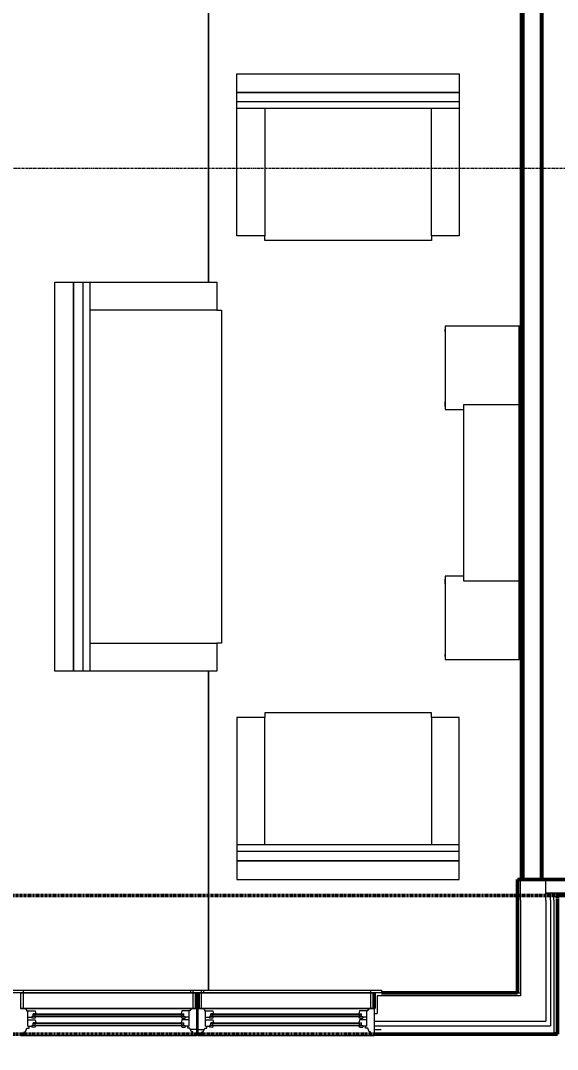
# Model space of a CAD drawing. Header units: inches. Extents: x -4217 to -1814, y 9706 to 12425.
# Drawn here: x -2752.9 to -2636.9, y 9976.9 to 10199.1 of the extents above; entities that cross this region are included whole.
import ezdxf

# ---------------------------------------------------------------- set-up
doc = ezdxf.new("R2010")
doc.units = ezdxf.units.IN
doc.header["$MEASUREMENT"] = 0
doc.linetypes.add('Dash 1_16_', pattern=[0.125, 0.0625, -0.0625])
doc.linetypes.add('Grid Line 1_2_', pattern=[0.875, 0.5, -0.125, 0.125, -0.125])
for name, color, linetype, lineweight in [('A-ANNO-DIMS', 211, 'Continuous', 9), ('A-ANNO-DIMS-96', 211, 'Continuous', 9), ('A-FLOR-1', 10, 'Continuous', 13), ('A-GLAZ-3', 7, 'Continuous', 9), ('A-GLAZ-4', 50, 'Continuous', 20), ('A-WALL', 113, 'Continuous', 13), ('A-WALL-11', 113, 'Continuous', 50), ('A-WALL-3', 250, 'Continuous', 50), ('A-WALL-4', 10, 'Continuous', 13), ('C-PROP-LINE-2', 91, 'Dash 1_16_', 50), ('I-FURN', 30, 'Continuous', 9), ('I-FURN-1', 7, 'Continuous', 9), ('S-GRID-1', 1, 'Grid Line 1_2_', 9)]:
    doc.layers.add(name, color=color, linetype=linetype, lineweight=lineweight)
doc.styles.add('Century Gothic', font='ufonts.com_century-gothic.ttf', dxfattribs={"height": 9})
doc.dimstyles.new('OD__1_8__Tol__', dxfattribs={"dimscale": 12, "dimtxt": 9.397514, "dimasz": 1, "dimexe": 0.75, "dimexo": 0.5, "dimgap": 0.125, "dimtad": 1, "dimdec": 3, "dimrnd": 0.125, "dimzin": 3, "dimdsep": 46, "dimlunit": 4, "dimtxsty": 'Century Gothic', "dimblk1": 'OBLIQUE', "dimblk2": 'OBLIQUE', "dimsah": 1, "dimcen": 0.09, "dimdle": 0.75, "dimazin": 0, "dimtfac": 1, "dimtdec": 4, "dimtix": 1, "dimtmove": 0, "dimatfit": 3, "dimfxl": 1, "dimtvp": 1, "dimtfill": 1, "dimfrac": 2, "dimtolj": 1, "dimtzin": 0, "dimarcsym": 2})

# ---------------------------------------------------------------- blocks, each defined once
blk = doc.blocks.new('DIMBLOCK17-FLOOR PLAN - 2ND FLOOR')
at = {"layer": 'A-ANNO-DIMS-96'}
for p, q in [((-2935.52, 9982.44), (-2935.52, 9817.41)), ((-2935.52, 9826.41), (-2935.52, 9982.44)), ((-2070.67, 9978.63), (-2070.67, 9817.41)), ((-2070.67, 9826.41), (-2070.67, 9978.63)), ((-2935.52, 9826.41), (-2061.67, 9826.41))]:
    blk.add_line(p, q, dxfattribs=at)
at = {"layer": 'A-ANNO-DIMS-96', "lineweight": 50}
for p, q in [((-2935.52, 9826.41), (-2929.52, 9832.41)), ((-2070.67, 9826.41), (-2064.67, 9832.41)), ((-2935.52, 9826.41), (-2941.52, 9820.41)), ((-2070.67, 9826.41), (-2076.67, 9820.41))]:
    blk.add_line(p, q, dxfattribs=at)
at = {"layer": 'A-ANNO-DIMS-96', "color": 0, "insert": (-2533.83, 9839.44), "char_height": 9, "width": 73.7481, "attachment_point": 1, "line_spacing_factor": 0.984502, "style": 'Century Gothic', "bg_fill": 3, "box_fill_scale": 1.25, "bg_fill_color": 256, "bg_fill_true_color": 13158600, "bg_fill_transparency": 0}
blk.add_mtext('72\' - 0 7/8"', dxfattribs=at)
blk = doc.blocks.new('_Oblique')
at = {"color": 0, "linetype": 'ByBlock', "lineweight": -2}
blk.add_line((-0.5, -0.5), (0.5, 0.5), dxfattribs=at)

msp = doc.modelspace()

# ---------------------------------------------------------------- linework, layer by layer
at = {"layer": 'A-FLOR-1'}
for p, q in [((-2712.32374, 10142.58637), (-2712.32374, 10228.19991)), ((-2712.32374, 10228.19991), (-2712.32374, 10142.58637)), ((-2712.32374, 9989.6894), (-2712.32374, 10058.58637)), ((-2712.32374, 10058.58637), (-2712.32374, 9989.6894))]:
    msp.add_line(p, q, dxfattribs=at)
at = {"layer": 'A-GLAZ-3'}
for p, q in [((-2754.49796, 9989.6894), (-2713.34952, 9989.6894)), ((-2716.09796, 9989.6894), (-2674.94952, 9989.6894))]:
    msp.add_line(p, q, dxfattribs=at)
at = {"layer": 'A-WALL'}
for p, q in [((-2644.07374, 10013.5894), (-2644.07374, 10374.0394)), ((-2640.57374, 10013.5894), (-2640.57374, 10261.5894))]:
    msp.add_line(p, q, dxfattribs=at)
at = {"layer": 'A-WALL-11'}
for p, q in [((-2644.69874, 10261.5894), (-2644.69874, 10013.5894)), ((-2640.32374, 10013.5894), (-2640.32374, 10261.5894)), ((-2644.69874, 10013.5894), (-2640.32374, 10013.5894))]:
    msp.add_line(p, q, dxfattribs=at)
at = {"layer": 'A-WALL-3'}
for p, q in [((-2640.32374, 10253.5894), (-2640.32374, 10021.5894)), ((-2640.32374, 10021.5894), (-2640.32374, 10013.5894)), ((-2644.92374, 10013.5894), (-2645.54874, 10013.5894)), ((-2645.54874, 10013.5894), (-2645.54874, 10009.0894)), ((-2639.42374, 10013.5894), (-2644.92374, 10013.5894)), ((-2640.32374, 10013.5894), (-2520.32374, 10013.5894)), ((-2520.32374, 10013.5894), (-2639.42374, 10013.5894))]:
    msp.add_line(p, q, dxfattribs=at)
at = {"layer": 'A-WALL-4'}
for p, q in [((-2644.92374, 10009.0894), (-2644.92374, 10013.5894)), ((-2639.42374, 10010.5894), (-2639.42374, 10013.5894)), ((-2639.42374, 10009.0894), (-2639.42374, 10010.5894)), ((-2639.42374, 10010.5894), (-2638.42374, 10010.5894)), ((-2638.42374, 10010.5894), (-2639.42374, 10010.5894)), ((-2638.42374, 10009.8394), (-2638.42374, 10010.5894)), ((-2520.32374, 10010.5894), (-2638.42374, 10010.5894)), ((-2638.42374, 10009.0894), (-2638.42374, 10009.8394)), ((-2637.67374, 10009.0894), (-2637.67374, 10009.8394)), ((-2520.32374, 10009.8394), (-2637.67374, 10009.8394))]:
    msp.add_line(p, q, dxfattribs=at)
at = {"layer": 'C-PROP-LINE-2'}
for p, q in [((-2099.26202, 10010.0894), (-3832.16202, 10010.0894)), ((-2523.72374, 10010.0894), (-2636.92374, 10010.0894))]:
    msp.add_line(p, q, dxfattribs=at)
at = {"layer": 'I-FURN'}
for p, q in [((-2658.14874, 10183.58637), (-2706.14874, 10183.58637)), ((-2706.14874, 10180.08637), (-2706.14874, 10183.58637)), ((-2706.14874, 10183.58637), (-2658.14874, 10183.58637)), ((-2658.14874, 10183.58637), (-2658.14874, 10180.08637)), ((-2658.14874, 10181.58637), (-2706.14874, 10181.58637)), ((-2706.14874, 10152.58637), (-2706.14874, 10180.08637)), ((-2658.14874, 10180.08637), (-2706.14874, 10180.08637)), ((-2700.14874, 10180.08637), (-2700.14874, 10152.58637)), ((-2664.14874, 10152.58637), (-2664.14874, 10180.08637)), ((-2658.14874, 10180.08637), (-2658.14874, 10152.58637)), ((-2700.14874, 10152.58637), (-2706.14874, 10152.58637)), ((-2700.14874, 10151.58637), (-2700.14874, 10152.58637)), ((-2664.14874, 10152.58637), (-2664.14874, 10151.58637)), ((-2658.14874, 10152.58637), (-2664.14874, 10152.58637)), ((-2664.14874, 10151.58637), (-2700.14874, 10151.58637)), ((-2741.47374, 10142.58637), (-2741.47374, 10058.58637)), ((-2741.47374, 10142.58637), (-2737.97374, 10142.58637)), ((-2741.47374, 10058.58637), (-2741.47374, 10142.58637)), ((-2739.47374, 10142.58637), (-2739.47374, 10058.58637)), ((-2737.97374, 10142.58637), (-2710.47374, 10142.58637)), ((-2737.97374, 10142.58637), (-2737.97374, 10058.58637)), ((-2710.47374, 10142.58637), (-2710.47374, 10136.58637)), ((-2710.47374, 10136.58637), (-2737.97374, 10136.58637)), ((-2710.47374, 10136.58637), (-2709.47374, 10136.58637)), ((-2709.47374, 10136.58637), (-2709.47374, 10064.58637)), ((-2737.97374, 10064.58637), (-2710.47374, 10064.58637)), ((-2709.47374, 10064.58637), (-2710.47374, 10064.58637)), ((-2710.47374, 10064.58637), (-2710.47374, 10058.58637)), ((-2737.97374, 10058.58637), (-2741.47374, 10058.58637)), ((-2710.47374, 10058.58637), (-2737.97374, 10058.58637)), ((-2700.14874, 10048.58637), (-2706.14874, 10048.58637)), ((-2706.14874, 10048.58637), (-2706.14874, 10021.08637)), ((-2664.14874, 10049.58637), (-2700.14874, 10049.58637)), ((-2700.14874, 10049.58637), (-2700.14874, 10048.58637)), ((-2700.14874, 10021.08637), (-2700.14874, 10048.58637)), ((-2664.14874, 10048.58637), (-2664.14874, 10049.58637)), ((-2658.14874, 10048.58637), (-2664.14874, 10048.58637)), ((-2664.14874, 10048.58637), (-2664.14874, 10021.08637)), ((-2658.14874, 10021.08637), (-2658.14874, 10048.58637)), ((-2658.14874, 10021.08637), (-2706.14874, 10021.08637)), ((-2706.14874, 10021.08637), (-2706.14874, 10017.58637)), ((-2658.14874, 10019.58637), (-2706.14874, 10019.58637)), ((-2658.14874, 10017.58637), (-2658.14874, 10021.08637)), ((-2658.14874, 10017.58637), (-2706.14874, 10017.58637)), ((-2706.14874, 10017.58637), (-2658.14874, 10017.58637))]:
    msp.add_line(p, q, dxfattribs=at)
at = {"layer": 'I-FURN-1'}
for p, q in [((-2706.14874, 10183.58637), (-2706.14874, 10187.58637)), ((-2706.14874, 10187.58637), (-2658.14874, 10187.58637)), ((-2658.14874, 10187.58637), (-2658.14874, 10183.58637)), ((-2745.47374, 10142.58637), (-2741.47374, 10142.58637)), ((-2745.47374, 10058.58637), (-2745.47374, 10142.58637)), ((-2645.19874, 10133.0761), (-2661.19874, 10133.0761)), ((-2661.19874, 10133.0761), (-2661.19874, 10115.0761)), ((-2645.19874, 10116.0761), (-2645.19874, 10133.0761)), ((-2645.07374, 10133.0761), (-2645.19874, 10133.0761)), ((-2645.19874, 10116.0761), (-2645.19874, 10133.0761)), ((-2645.07374, 10133.0761), (-2645.07374, 10116.0761)), ((-2661.22979, 10132.41559), (-2661.22979, 10131.92649)), ((-2661.22979, 10131.92649), (-2661.19865, 10131.92649)), ((-2661.19865, 10116.73348), (-2661.23054, 10116.73348)), ((-2661.23054, 10116.73348), (-2661.23054, 10115.739)), ((-2661.23054, 10115.739), (-2661.19865, 10115.739)), ((-2661.19874, 10115.0761), (-2657.19874, 10115.0761)), ((-2645.19874, 10116.0761), (-2657.19874, 10116.0761)), ((-2657.19874, 10116.0761), (-2657.19874, 10078.0761)), ((-2645.19874, 10078.0761), (-2645.19874, 10116.0761)), ((-2645.19874, 10116.0761), (-2645.07374, 10116.0761)), ((-2645.19874, 10078.0761), (-2645.19874, 10116.0761)), ((-2645.07374, 10116.0761), (-2645.07374, 10078.0761)), ((-2661.23054, 10078.41319), (-2661.23054, 10077.41872)), ((-2661.19865, 10078.41319), (-2661.23054, 10078.41319)), ((-2661.23054, 10077.41872), (-2661.19865, 10077.41872)), ((-2657.19874, 10079.0761), (-2661.19874, 10079.0761)), ((-2661.19874, 10079.0761), (-2661.19874, 10061.0761)), ((-2657.19874, 10078.0761), (-2645.19874, 10078.0761)), ((-2645.19874, 10061.0761), (-2645.19874, 10078.0761)), ((-2645.07374, 10078.0761), (-2645.19874, 10078.0761)), ((-2645.19874, 10061.0761), (-2645.19874, 10078.0761)), ((-2645.07374, 10078.0761), (-2645.07374, 10061.0761)), ((-2661.19865, 10062.22571), (-2661.22979, 10062.22571)), ((-2661.22979, 10062.22571), (-2661.22979, 10061.7366)), ((-2661.19874, 10061.0761), (-2645.19874, 10061.0761)), ((-2645.07374, 10061.0761), (-2645.19874, 10061.0761)), ((-2741.47374, 10058.58637), (-2745.47374, 10058.58637)), ((-2706.14874, 10017.58637), (-2706.14874, 10013.58637)), ((-2658.14874, 10013.58637), (-2658.14874, 10017.58637)), ((-2706.14874, 10013.58637), (-2658.14874, 10013.58637))]:
    msp.add_line(p, q, dxfattribs=at)
at = {"layer": 'S-GRID-1'}
msp.add_line((-1814.20638, 10167.1894), (-4168.71446, 10167.1894), dxfattribs=at)

# ---------------------------------------------------------------- dimensions: what is measured, and where the dimension line sits
at = {"layer": 'A-ANNO-DIMS'}
dim = msp.add_linear_dim(base=(-2070.67374, 9826.40632), p1=(-2935.52374, 9988.4394), p2=(-2070.67374, 9984.6269), dimstyle='OD__1_8__Tol__', override={"dimpost": '<>', "dimfxl": 864.858403}, dxfattribs=at)
dim.commit()
dim.dimension.update_dxf_attribs({"geometry": 'DIMBLOCK17-FLOOR PLAN - 2ND FLOOR', "text_midpoint": (-2503.09874, 9833.13133)})

# ---------------------------------------------------------------- next in the draw order: linework, layer by layer
at = {"layer": 'A-GLAZ-3'}
for p, q in [((-2713.34952, 9989.0644), (-2754.49796, 9989.0644)), ((-2752.87296, 9989.0644), (-2714.97452, 9989.0644)), ((-2752.87296, 9985.6894), (-2752.87296, 9989.0644)), ((-2752.24796, 9989.0644), (-2752.24796, 9989.6894)), ((-2752.24796, 9985.6894), (-2752.24796, 9989.0644)), ((-2716.09796, 9989.0644), (-2716.09796, 9989.6894)), ((-2674.94952, 9989.0644), (-2716.09796, 9989.0644)), ((-2715.59952, 9989.0644), (-2715.59952, 9989.6894)), ((-2715.59952, 9985.6894), (-2715.59952, 9989.0644)), ((-2714.97452, 9989.0644), (-2714.97452, 9985.6894)), ((-2714.47296, 9989.0644), (-2676.57452, 9989.0644)), ((-2714.47296, 9985.6894), (-2714.47296, 9989.0644)), ((-2713.84796, 9989.0644), (-2713.84796, 9989.6894)), ((-2713.84796, 9985.6894), (-2713.84796, 9989.0644)), ((-2713.34952, 9989.6894), (-2713.34952, 9989.0644)), ((-2677.19952, 9989.0644), (-2677.19952, 9989.6894)), ((-2677.19952, 9985.6894), (-2677.19952, 9989.0644)), ((-2676.57452, 9989.0644), (-2676.57452, 9985.6894)), ((-2674.94952, 9989.6894), (-2674.94952, 9989.0644)), ((-2714.97452, 9985.6894), (-2752.87296, 9985.6894)), ((-2750.21671, 9984.4394), (-2749.62296, 9984.4394)), ((-2750.21671, 9984.0644), (-2749.62296, 9984.0644)), ((-2749.74796, 9984.0644), (-2749.74796, 9984.4394)), ((-2749.62296, 9984.5644), (-2718.22452, 9984.5644)), ((-2749.62296, 9984.4394), (-2718.22452, 9984.4394)), ((-2749.62296, 9984.0644), (-2718.22452, 9984.0644)), ((-2749.62296, 9983.9394), (-2718.22452, 9983.9394)), ((-2717.63077, 9984.4394), (-2718.22452, 9984.4394)), ((-2717.63077, 9984.0644), (-2718.22452, 9984.0644)), ((-2718.09952, 9984.0644), (-2718.09952, 9984.4394)), ((-2676.57452, 9985.6894), (-2714.47296, 9985.6894)), ((-2711.81671, 9984.4394), (-2711.22296, 9984.4394)), ((-2711.81671, 9984.0644), (-2711.22296, 9984.0644)), ((-2711.34796, 9984.0644), (-2711.34796, 9984.4394)), ((-2711.22296, 9984.5644), (-2679.82452, 9984.5644)), ((-2711.22296, 9984.4394), (-2679.82452, 9984.4394)), ((-2711.22296, 9984.0644), (-2679.82452, 9984.0644)), ((-2711.22296, 9983.9394), (-2679.82452, 9983.9394)), ((-2679.23077, 9984.4394), (-2679.82452, 9984.4394)), ((-2679.23077, 9984.0644), (-2679.82452, 9984.0644)), ((-2679.69952, 9984.0644), (-2679.69952, 9984.4394)), ((-2750.21671, 9982.5019), (-2749.62296, 9982.5019)), ((-2750.21671, 9982.1269), (-2749.62296, 9982.1269)), ((-2749.74796, 9982.1269), (-2749.74796, 9982.5019)), ((-2749.62296, 9982.6269), (-2718.22452, 9982.6269)), ((-2749.62296, 9982.5019), (-2718.22452, 9982.5019)), ((-2749.62296, 9982.1269), (-2718.22452, 9982.1269)), ((-2749.62296, 9982.0019), (-2718.22452, 9982.0019)), ((-2717.63077, 9982.5019), (-2718.22452, 9982.5019)), ((-2717.63077, 9982.1269), (-2718.22452, 9982.1269)), ((-2718.09952, 9982.1269), (-2718.09952, 9982.5019)), ((-2711.81671, 9982.5019), (-2711.22296, 9982.5019)), ((-2711.81671, 9982.1269), (-2711.22296, 9982.1269)), ((-2711.34796, 9982.1269), (-2711.34796, 9982.5019)), ((-2711.22296, 9982.6269), (-2679.82452, 9982.6269)), ((-2711.22296, 9982.5019), (-2679.82452, 9982.5019)), ((-2711.22296, 9982.1269), (-2679.82452, 9982.1269)), ((-2711.22296, 9982.0019), (-2679.82452, 9982.0019)), ((-2679.23077, 9982.5019), (-2679.82452, 9982.5019)), ((-2679.23077, 9982.1269), (-2679.82452, 9982.1269)), ((-2679.69952, 9982.1269), (-2679.69952, 9982.5019))]:
    msp.add_line(p, q, dxfattribs=at)
at = {"layer": 'A-GLAZ-4'}
for p, q in [((-2752.93546, 9985.6894), (-2714.91202, 9985.6894)), ((-2751.59171, 9985.40924), (-2751.92559, 9985.6894)), ((-2751.59171, 9985.40924), (-2751.59171, 9985.1894)), ((-2751.59171, 9985.1894), (-2749.77921, 9985.1894)), ((-2751.34171, 9981.8769), (-2751.34171, 9985.1894)), ((-2751.34171, 9983.8144), (-2750.49796, 9983.8144)), ((-2750.49796, 9983.9394), (-2750.49796, 9983.59565)), ((-2749.62608, 9983.9394), (-2750.49796, 9983.9394)), ((-2749.77921, 9983.59565), (-2750.49796, 9983.59565)), ((-2750.21671, 9983.9394), (-2750.21671, 9984.5644)), ((-2749.62296, 9984.5644), (-2750.21671, 9984.5644)), ((-2749.77921, 9985.1894), (-2749.62296, 9984.5644)), ((-2749.77921, 9983.59565), (-2749.62608, 9983.9394)), ((-2718.06827, 9985.1894), (-2718.22452, 9984.5644)), ((-2718.22452, 9984.5644), (-2717.63077, 9984.5644)), ((-2718.06827, 9983.59565), (-2718.22139, 9983.9394)), ((-2718.22139, 9983.9394), (-2717.34952, 9983.9394)), ((-2716.25577, 9985.1894), (-2718.06827, 9985.1894)), ((-2718.06827, 9983.59565), (-2717.34952, 9983.59565)), ((-2717.63077, 9983.9394), (-2717.63077, 9984.5644)), ((-2717.34952, 9983.9394), (-2717.34952, 9983.59565)), ((-2716.50577, 9983.8144), (-2717.34952, 9983.8144)), ((-2716.50577, 9981.8769), (-2716.50577, 9985.1894)), ((-2716.25577, 9985.40924), (-2715.92189, 9985.6894)), ((-2716.25577, 9985.40924), (-2716.25577, 9985.1894)), ((-2714.91202, 9985.6894), (-2714.91202, 9979.8144)), ((-2714.53546, 9985.6894), (-2676.51202, 9985.6894)), ((-2714.53546, 9979.8144), (-2714.53546, 9985.6894)), ((-2713.19171, 9985.40924), (-2713.52559, 9985.6894)), ((-2713.19171, 9985.40924), (-2713.19171, 9985.1894)), ((-2713.19171, 9985.1894), (-2711.37921, 9985.1894)), ((-2712.94171, 9981.8769), (-2712.94171, 9985.1894)), ((-2712.94171, 9983.8144), (-2712.09796, 9983.8144)), ((-2712.09796, 9983.9394), (-2712.09796, 9983.59565)), ((-2711.22608, 9983.9394), (-2712.09796, 9983.9394)), ((-2711.37921, 9983.59565), (-2712.09796, 9983.59565)), ((-2711.81671, 9983.9394), (-2711.81671, 9984.5644)), ((-2711.22296, 9984.5644), (-2711.81671, 9984.5644)), ((-2711.37921, 9985.1894), (-2711.22296, 9984.5644)), ((-2711.37921, 9983.59565), (-2711.22608, 9983.9394)), ((-2679.66827, 9985.1894), (-2679.82452, 9984.5644)), ((-2679.82452, 9984.5644), (-2679.23077, 9984.5644)), ((-2679.66827, 9983.59565), (-2679.82139, 9983.9394)), ((-2679.82139, 9983.9394), (-2678.94952, 9983.9394)), ((-2677.85577, 9985.1894), (-2679.66827, 9985.1894)), ((-2679.66827, 9983.59565), (-2678.94952, 9983.59565)), ((-2679.23077, 9983.9394), (-2679.23077, 9984.5644)), ((-2678.94952, 9983.9394), (-2678.94952, 9983.59565)), ((-2678.10577, 9983.8144), (-2678.94952, 9983.8144)), ((-2678.10577, 9981.8769), (-2678.10577, 9985.1894)), ((-2677.85577, 9985.40924), (-2677.52189, 9985.6894)), ((-2677.85577, 9985.40924), (-2677.85577, 9985.1894)), ((-2676.51202, 9985.6894), (-2676.51202, 9979.8144)), ((-2751.84827, 9980.6269), (-2751.52921, 9981.4394)), ((-2751.52921, 9981.4394), (-2751.06046, 9981.4394)), ((-2751.34171, 9983.2519), (-2749.77921, 9983.2519)), ((-2751.34171, 9981.8769), (-2750.49796, 9981.8769)), ((-2751.06046, 9981.4394), (-2751.06046, 9981.8769)), ((-2750.49796, 9982.0019), (-2750.49796, 9981.65815)), ((-2749.62608, 9982.0019), (-2750.49796, 9982.0019)), ((-2749.77921, 9981.65815), (-2750.49796, 9981.65815)), ((-2750.21671, 9982.0019), (-2750.21671, 9982.6269)), ((-2749.62296, 9982.6269), (-2750.21671, 9982.6269)), ((-2749.77921, 9983.2519), (-2749.62296, 9982.6269)), ((-2749.77921, 9981.65815), (-2749.62608, 9982.0019)), ((-2718.06827, 9983.2519), (-2718.22452, 9982.6269)), ((-2718.22452, 9982.6269), (-2717.63077, 9982.6269)), ((-2718.06827, 9981.65815), (-2718.22139, 9982.0019)), ((-2718.22139, 9982.0019), (-2717.34952, 9982.0019)), ((-2716.50577, 9983.2519), (-2718.06827, 9983.2519)), ((-2718.06827, 9981.65815), (-2717.34952, 9981.65815)), ((-2717.63077, 9982.0019), (-2717.63077, 9982.6269)), ((-2717.34952, 9982.0019), (-2717.34952, 9981.65815)), ((-2716.50577, 9981.8769), (-2717.34952, 9981.8769)), ((-2716.78702, 9981.4394), (-2716.78702, 9981.8769)), ((-2716.31827, 9981.4394), (-2716.78702, 9981.4394)), ((-2715.9992, 9980.6269), (-2716.31827, 9981.4394)), ((-2713.44827, 9980.6269), (-2713.12921, 9981.4394)), ((-2713.12921, 9981.4394), (-2712.66046, 9981.4394)), ((-2712.94171, 9983.2519), (-2711.37921, 9983.2519)), ((-2712.94171, 9981.8769), (-2712.09796, 9981.8769)), ((-2712.66046, 9981.4394), (-2712.66046, 9981.8769)), ((-2712.09796, 9982.0019), (-2712.09796, 9981.65815)), ((-2711.22608, 9982.0019), (-2712.09796, 9982.0019)), ((-2711.37921, 9981.65815), (-2712.09796, 9981.65815)), ((-2711.81671, 9982.0019), (-2711.81671, 9982.6269)), ((-2711.22296, 9982.6269), (-2711.81671, 9982.6269)), ((-2711.37921, 9983.2519), (-2711.22296, 9982.6269)), ((-2711.37921, 9981.65815), (-2711.22608, 9982.0019)), ((-2679.66827, 9983.2519), (-2679.82452, 9982.6269)), ((-2679.82452, 9982.6269), (-2679.23077, 9982.6269)), ((-2679.66827, 9981.65815), (-2679.82139, 9982.0019)), ((-2679.82139, 9982.0019), (-2678.94952, 9982.0019)), ((-2678.10577, 9983.2519), (-2679.66827, 9983.2519)), ((-2679.66827, 9981.65815), (-2678.94952, 9981.65815)), ((-2679.23077, 9982.0019), (-2679.23077, 9982.6269)), ((-2678.94952, 9982.0019), (-2678.94952, 9981.65815)), ((-2678.10577, 9981.8769), (-2678.94952, 9981.8769)), ((-2678.38702, 9981.4394), (-2678.38702, 9981.8769)), ((-2677.91827, 9981.4394), (-2678.38702, 9981.4394)), ((-2677.5992, 9980.6269), (-2677.91827, 9981.4394)), ((-2714.91202, 9979.8144), (-2752.93546, 9979.8144)), ((-2752.12296, 9980.6269), (-2751.84827, 9980.6269)), ((-2752.12296, 9979.8144), (-2752.12296, 9980.6269)), ((-2714.53546, 9981.1894), (-2716.03546, 9981.1894)), ((-2715.72452, 9980.6269), (-2715.9992, 9980.6269)), ((-2715.72452, 9979.8144), (-2715.72452, 9980.6269)), ((-2714.91202, 9981.1894), (-2713.41202, 9981.1894)), ((-2676.51202, 9979.8144), (-2714.53546, 9979.8144)), ((-2713.72296, 9980.6269), (-2713.44827, 9980.6269)), ((-2713.72296, 9979.8144), (-2713.72296, 9980.6269)), ((-2677.32452, 9980.6269), (-2677.5992, 9980.6269)), ((-2677.32452, 9979.8144), (-2677.32452, 9980.6269)), ((-2676.51202, 9981.1894), (-2675.01202, 9981.1894))]:
    msp.add_line(p, q, dxfattribs=at)
at = {"layer": 'A-WALL-3'}
for p, q in [((-2645.54874, 10009.0894), (-2645.54874, 9989.0644)), ((-2636.92374, 9989.0644), (-2636.92374, 10009.0894)), ((-2714.91202, 9989.0644), (-2714.91202, 9985.6894)), ((-2714.53546, 9985.6894), (-2714.53546, 9989.0644)), ((-2676.51202, 9989.0644), (-2676.51202, 9985.6894)), ((-2645.54874, 9989.0644), (-2674.94952, 9989.0644)), ((-2636.92374, 9980.4394), (-2636.92374, 9989.0644)), ((-2714.91202, 9980.1894), (-2714.53546, 9980.1894)), ((-2676.51202, 9980.1894), (-2636.92374, 9980.1894)), ((-2636.92374, 9980.1894), (-2636.92374, 9980.4394))]:
    msp.add_line(p, q, dxfattribs=at)
at = {"layer": 'A-WALL-4'}
for p, q in [((-2644.92374, 10009.0894), (-2644.92374, 9989.0644)), ((-2639.42374, 10009.0894), (-2639.42374, 9989.0644)), ((-2638.42374, 10009.0894), (-2638.42374, 9989.0644)), ((-2637.67374, 10009.0894), (-2637.67374, 9989.0644)), ((-2675.88702, 9988.4394), (-2675.88702, 9984.6269)), ((-2644.92374, 9988.4394), (-2675.88702, 9988.4394)), ((-2645.54874, 9989.0644), (-2644.92374, 9989.0644)), ((-2644.92374, 9989.0644), (-2644.92374, 9988.4394)), ((-2639.42374, 9989.0644), (-2639.42374, 9988.4394)), ((-2639.42374, 9988.4394), (-2639.42374, 9982.9394)), ((-2638.42374, 9989.0644), (-2638.42374, 9982.9394)), ((-2637.67374, 9989.0644), (-2637.67374, 9981.9394)), ((-2714.91202, 9984.6269), (-2714.53546, 9984.6269)), ((-2676.51202, 9984.6269), (-2675.88702, 9984.6269)), ((-2714.91202, 9982.9394), (-2714.53546, 9982.9394)), ((-2714.91202, 9981.9394), (-2714.53546, 9981.9394)), ((-2676.51202, 9982.9394), (-2639.42374, 9982.9394)), ((-2676.51202, 9981.9394), (-2638.42374, 9981.9394)), ((-2638.42374, 9982.9394), (-2638.42374, 9981.9394)), ((-2637.67374, 9981.9394), (-2637.67374, 9980.4394)), ((-2714.91202, 9980.4394), (-2714.53546, 9980.4394)), ((-2676.51202, 9980.4394), (-2637.67374, 9980.4394)), ((-2637.67374, 9980.4394), (-2636.92374, 9980.4394)), ((-2636.92374, 9980.4394), (-2637.67374, 9980.4394))]:
    msp.add_line(p, q, dxfattribs=at)
at = {"layer": 'C-PROP-LINE-2'}
for p, q in [((-2636.92374, 10010.0894), (-2636.92374, 9980.1894)), ((-2636.92374, 9980.1894), (-3860.72374, 9980.1894))]:
    msp.add_line(p, q, dxfattribs=at)

doc.saveas('drawing.dxf')
